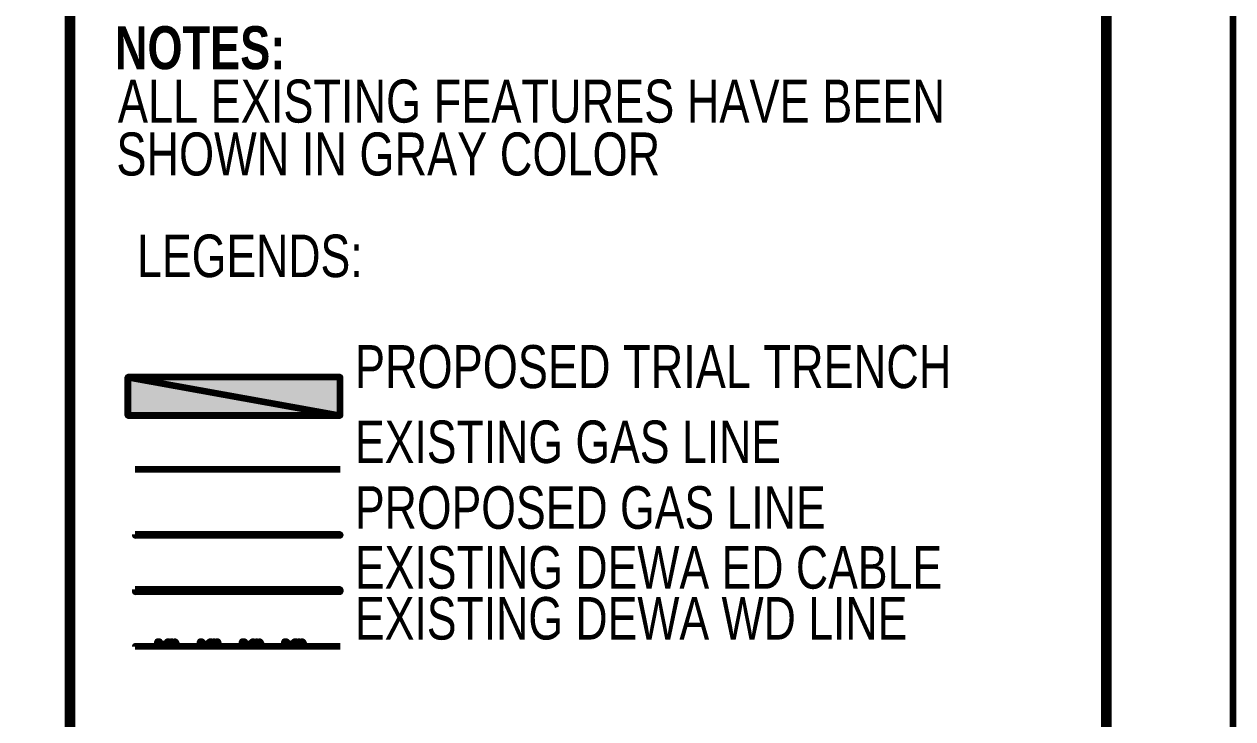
# Model space of a CAD drawing. Header units: inches. Extents: x 13 to 428, y 9 to 297.
# Drawn here: x 346.3 to 420.3, y 205.9 to 248.4 of the extents above; entities that cross this region are included whole.
import ezdxf

# ---------------------------------------------------------------- set-up
doc = ezdxf.new("R2010")
doc.units = ezdxf.units.IN
doc.header["$MEASUREMENT"] = 0
for name, color, linetype, lineweight in [('H', 7, 'CONTINUOUS', 100), ('P', 250, 'CONTINUOUS', 100), ('Text', 250, 'CONTINUOUS', 100)]:
    doc.layers.add(name, color=color, linetype=linetype, lineweight=lineweight)
doc.styles.get("Standard").update_dxf_attribs({"font": 'txt', "width": 0.75})

msp = doc.modelspace()

# ---------------------------------------------------------------- hatches: boundary and pattern name
at = {"layer": 'H', "linetype": 'Continuous'}
for color, points in [(0, [(412.727, 289.545), (26.818, 289.545), (26.818, 16.03), (412.727, 16.03), (412.727, 25.273), (412.485, 25.273), (412.485, 16.273), (27.061, 16.273), (27.061, 289.303), (412.485, 289.303), (412.485, 116.485), (412.636, 116.485), (412.727, 116.485)]), (0, [(349, 289.394), (349, 116.485), (349.152, 116.485), (349.242, 116.485), (349.242, 289.394), (349, 289.394), (349.212, 51.424), (349, 51.424), (349, 33.061), (349.242, 33.061), (349.242, 51.424), (349.212, 51.424), (349, 289.394), (349, 25.273), (349, 16.182), (349.242, 16.182), (349.242, 25.273), (349, 25.273)]), (254, [(352.667, 226.788), (365.667, 224.455), (365.667, 226.788), (352.667, 226.788), (365.667, 224.455), (352.667, 224.455)]), (0, [(353.121, 217.091), (365.667, 217.152), (353.121, 217.152), (353.121, 217.091), (365.667, 217.152), (365.667, 217.091)]), (3, [(353.121, 213.636), (365.667, 213.788), (353.121, 213.788), (353.121, 213.636), (365.667, 213.788), (365.667, 213.636)])]:
    msp.add_hatch(color=color, dxfattribs=at).paths.add_polyline_path(points)

# ---------------------------------------------------------------- linework, layer by layer
at = {"layer": 'P', "color": 0, "linetype": 'Continuous'}
for points in [[(12.909, 296.667), (420.333, 296.667), (420.333, 116.485)], [(349.152, 116.485), (349, 289.394), (349, 116.485)], [(349.152, 116.485), (349, 289.394), (349.242, 289.394), (349.242, 116.485)], [(349.242, 289.394), (349.242, 116.485)], [(412.727, 289.545), (412.485, 289.303), (412.636, 116.485)], [(412.727, 116.485), (412.727, 289.545)], [(412.485, 289.303), (412.636, 116.485)], [(412.485, 116.485), (412.485, 289.303)], [(412.485, 116.485), (412.485, 289.303)], [(353.121, 217.152), (353.121, 217.091), (365.667, 217.152), (353.121, 217.152)], [(353.121, 217.091), (365.667, 217.152), (365.667, 217.091), (353.121, 217.091)]]:
    msp.add_lwpolyline(points, dxfattribs=at)
at = {"layer": 'P', "color": 254, "linetype": 'Continuous'}
for points in [[(365.667, 226.788), (352.667, 226.788), (365.667, 224.455), (365.667, 226.788)], [(352.667, 226.788), (365.667, 224.455), (352.667, 224.455), (352.667, 226.788)]]:
    msp.add_lwpolyline(points, dxfattribs=at)
at = {"layer": 'P', "color": 6, "linetype": 'Continuous'}
msp.add_lwpolyline([(365.667, 224.455), (365.667, 226.788), (352.667, 226.788), (352.667, 224.455), (365.667, 224.455)], dxfattribs=at)
at = {"layer": 'P', "color": 221, "linetype": 'Continuous'}
msp.add_lwpolyline([(353.121, 221.152), (365.667, 221.152)], dxfattribs=at)
at = {"layer": 'P', "color": 3, "linetype": 'Continuous'}
for points in [[(353.121, 213.788), (353.121, 213.636), (365.667, 213.788), (353.121, 213.788)], [(353.121, 213.636), (365.667, 213.788), (365.667, 213.636), (353.121, 213.636)]]:
    msp.add_lwpolyline(points, dxfattribs=at)
at = {"layer": 'P', "color": 1, "linetype": 'Continuous'}
for points in [[(353.121, 210.303), (353.121, 210.303), (354.485, 210.303)], [(354.485, 210.364), (354.485, 210.606), (354.606, 210.606), (354.636, 210.545), (354.636, 210.515), (354.606, 210.455), (354.485, 210.455)], [(354.485, 210.303), (356.485, 210.303), (357.091, 210.303)], [(354.727, 210.606), (354.818, 210.364), (354.848, 210.455), (354.909, 210.364), (354.97, 210.606)], [(355.061, 210.545), (355.091, 210.606), (355.182, 210.606), (355.212, 210.545), (355.212, 210.515), (355.182, 210.455), (355.152, 210.455)], [(355.182, 210.455), (355.212, 210.455), (355.212, 210.394), (355.182, 210.364), (355.091, 210.364), (355.061, 210.394)], [(355.333, 210.364), (355.303, 210.394), (355.303, 210.545), (355.333, 210.606), (355.394, 210.606), (355.424, 210.545), (355.424, 210.394), (355.394, 210.364), (355.333, 210.364)], [(355.545, 210.364), (355.485, 210.394), (355.485, 210.545), (355.545, 210.606), (355.576, 210.606), (355.636, 210.545), (355.636, 210.394), (355.576, 210.364), (355.545, 210.364)], [(357.091, 210.364), (357.091, 210.606), (357.212, 210.606), (357.242, 210.545), (357.242, 210.515), (357.212, 210.455), (357.091, 210.455)], [(357.091, 210.303), (357.97, 210.303), (359.091, 210.303), (359.667, 210.303)], [(357.333, 210.606), (357.424, 210.364), (357.455, 210.455), (357.485, 210.364), (357.576, 210.606)], [(357.636, 210.545), (357.697, 210.606), (357.788, 210.606), (357.818, 210.545), (357.818, 210.515), (357.788, 210.455), (357.727, 210.455)], [(357.788, 210.455), (357.818, 210.455), (357.818, 210.394), (357.788, 210.364), (357.697, 210.364), (357.636, 210.394)], [(357.939, 210.364), (357.879, 210.394), (357.879, 210.545), (357.939, 210.606), (357.97, 210.606), (358.03, 210.545), (358.03, 210.394), (357.97, 210.364), (357.939, 210.364)], [(358.121, 210.364), (358.091, 210.394), (358.091, 210.545), (358.121, 210.606), (358.182, 210.606), (358.212, 210.545), (358.212, 210.394), (358.182, 210.364), (358.121, 210.364)], [(359.667, 210.364), (359.667, 210.606), (359.818, 210.606), (359.848, 210.545), (359.848, 210.515), (359.818, 210.455), (359.667, 210.455)], [(359.667, 210.303), (361.697, 210.303), (362.273, 210.303)], [(359.909, 210.606), (360, 210.364), (360.061, 210.455), (360.091, 210.364), (360.152, 210.606)], [(360.242, 210.545), (360.303, 210.606), (360.364, 210.606), (360.394, 210.545), (360.394, 210.515), (360.364, 210.455), (360.333, 210.455)], [(360.364, 210.455), (360.394, 210.455), (360.394, 210.394), (360.364, 210.364), (360.303, 210.364), (360.242, 210.394)], [(360.545, 210.364), (360.485, 210.394), (360.485, 210.545), (360.545, 210.606), (360.576, 210.606), (360.606, 210.545), (360.606, 210.394), (360.576, 210.364), (360.545, 210.364)], [(360.727, 210.364), (360.697, 210.394), (360.697, 210.545), (360.727, 210.606), (360.758, 210.606), (360.818, 210.545), (360.818, 210.394), (360.758, 210.364), (360.727, 210.364)], [(362.273, 210.364), (362.273, 210.606), (362.394, 210.606), (362.455, 210.545), (362.455, 210.515), (362.394, 210.455), (362.273, 210.455)], [(362.273, 210.303), (362.818, 210.303), (364.273, 210.303), (365.667, 210.303)], [(362.515, 210.606), (362.606, 210.364), (362.636, 210.455), (362.697, 210.364), (362.758, 210.606)], [(362.848, 210.545), (362.879, 210.606), (362.97, 210.606), (363, 210.545), (363, 210.515), (362.97, 210.455), (362.939, 210.455)], [(362.97, 210.455), (363, 210.455), (363, 210.394), (362.97, 210.364), (362.879, 210.364), (362.848, 210.394)], [(363.121, 210.364), (363.091, 210.394), (363.091, 210.545), (363.121, 210.606), (363.182, 210.606), (363.212, 210.545), (363.212, 210.394), (363.182, 210.364), (363.121, 210.364)], [(363.333, 210.364), (363.273, 210.394), (363.273, 210.545), (363.333, 210.606), (363.364, 210.606), (363.424, 210.545), (363.424, 210.394), (363.364, 210.364), (363.333, 210.364)]]:
    msp.add_lwpolyline(points, dxfattribs=at)

# ---------------------------------------------------------------- texts
at = {"layer": 'Text', "color": 0, "linetype": 'Continuous', "attachment_point": 4}
for s, insert, char_height, width in [('{\\fHelvetica|b1|i0|c1|p15;NOTES:}', (351.879, 246.97), 2.63636, 16.24242), ('{\\fHelvetica|b0|i0|c1|p15;ALL EXISTING FEATURES HAVE BEEN}', (352.061, 243.697), 2.63636, 83.93939), ('{\\fHelvetica|b0|i0|c1|p15;SHOWN IN GRAY COLOR}', (351.97, 240.455), 2.63636, 51.42424), ('{\\fHelvetica|b0|i0|c1|p15;PROPOSED GAS LINE}', (366.576, 218.788), 2.60606, 46.0303), ('{\\fHelvetica|b0|i0|c1|p15;EXISTING DEWA WD LINE}', (366.576, 212), 2.60606, 56.84848)]:
    msp.add_mtext(s, dxfattribs=dict(at, insert=insert, char_height=char_height, width=width))
at = {"layer": 'Text', "color": 254, "linetype": 'Continuous', "attachment_point": 4}
for s, insert, char_height, width in [('{\\fHelvetica|b0|i0|c1|p15;LEGENDS:}', (353.242, 234.212), 2.60606, 21.66667), ('{\\fHelvetica|b0|i0|c1|p15;PROPOSED TRIAL TRENCH}', (366.576, 227.424), 2.63636, 56.84848), ('{\\fHelvetica|b0|i0|c1|p15;EXISTING GAS LINE}', (366.576, 222.818), 2.60606, 46.0303)]:
    msp.add_mtext(s, dxfattribs=dict(at, insert=insert, char_height=char_height, width=width))
at = {"layer": 'Text', "color": 3, "linetype": 'Continuous', "insert": (366.576, 215.121), "char_height": 2.60606, "width": 59.57576, "attachment_point": 4}
msp.add_mtext('{\\fHelvetica|b0|i0|c1|p15;EXISTING DEWA ED CABLE}', dxfattribs=at)

doc.saveas('drawing.dxf')
